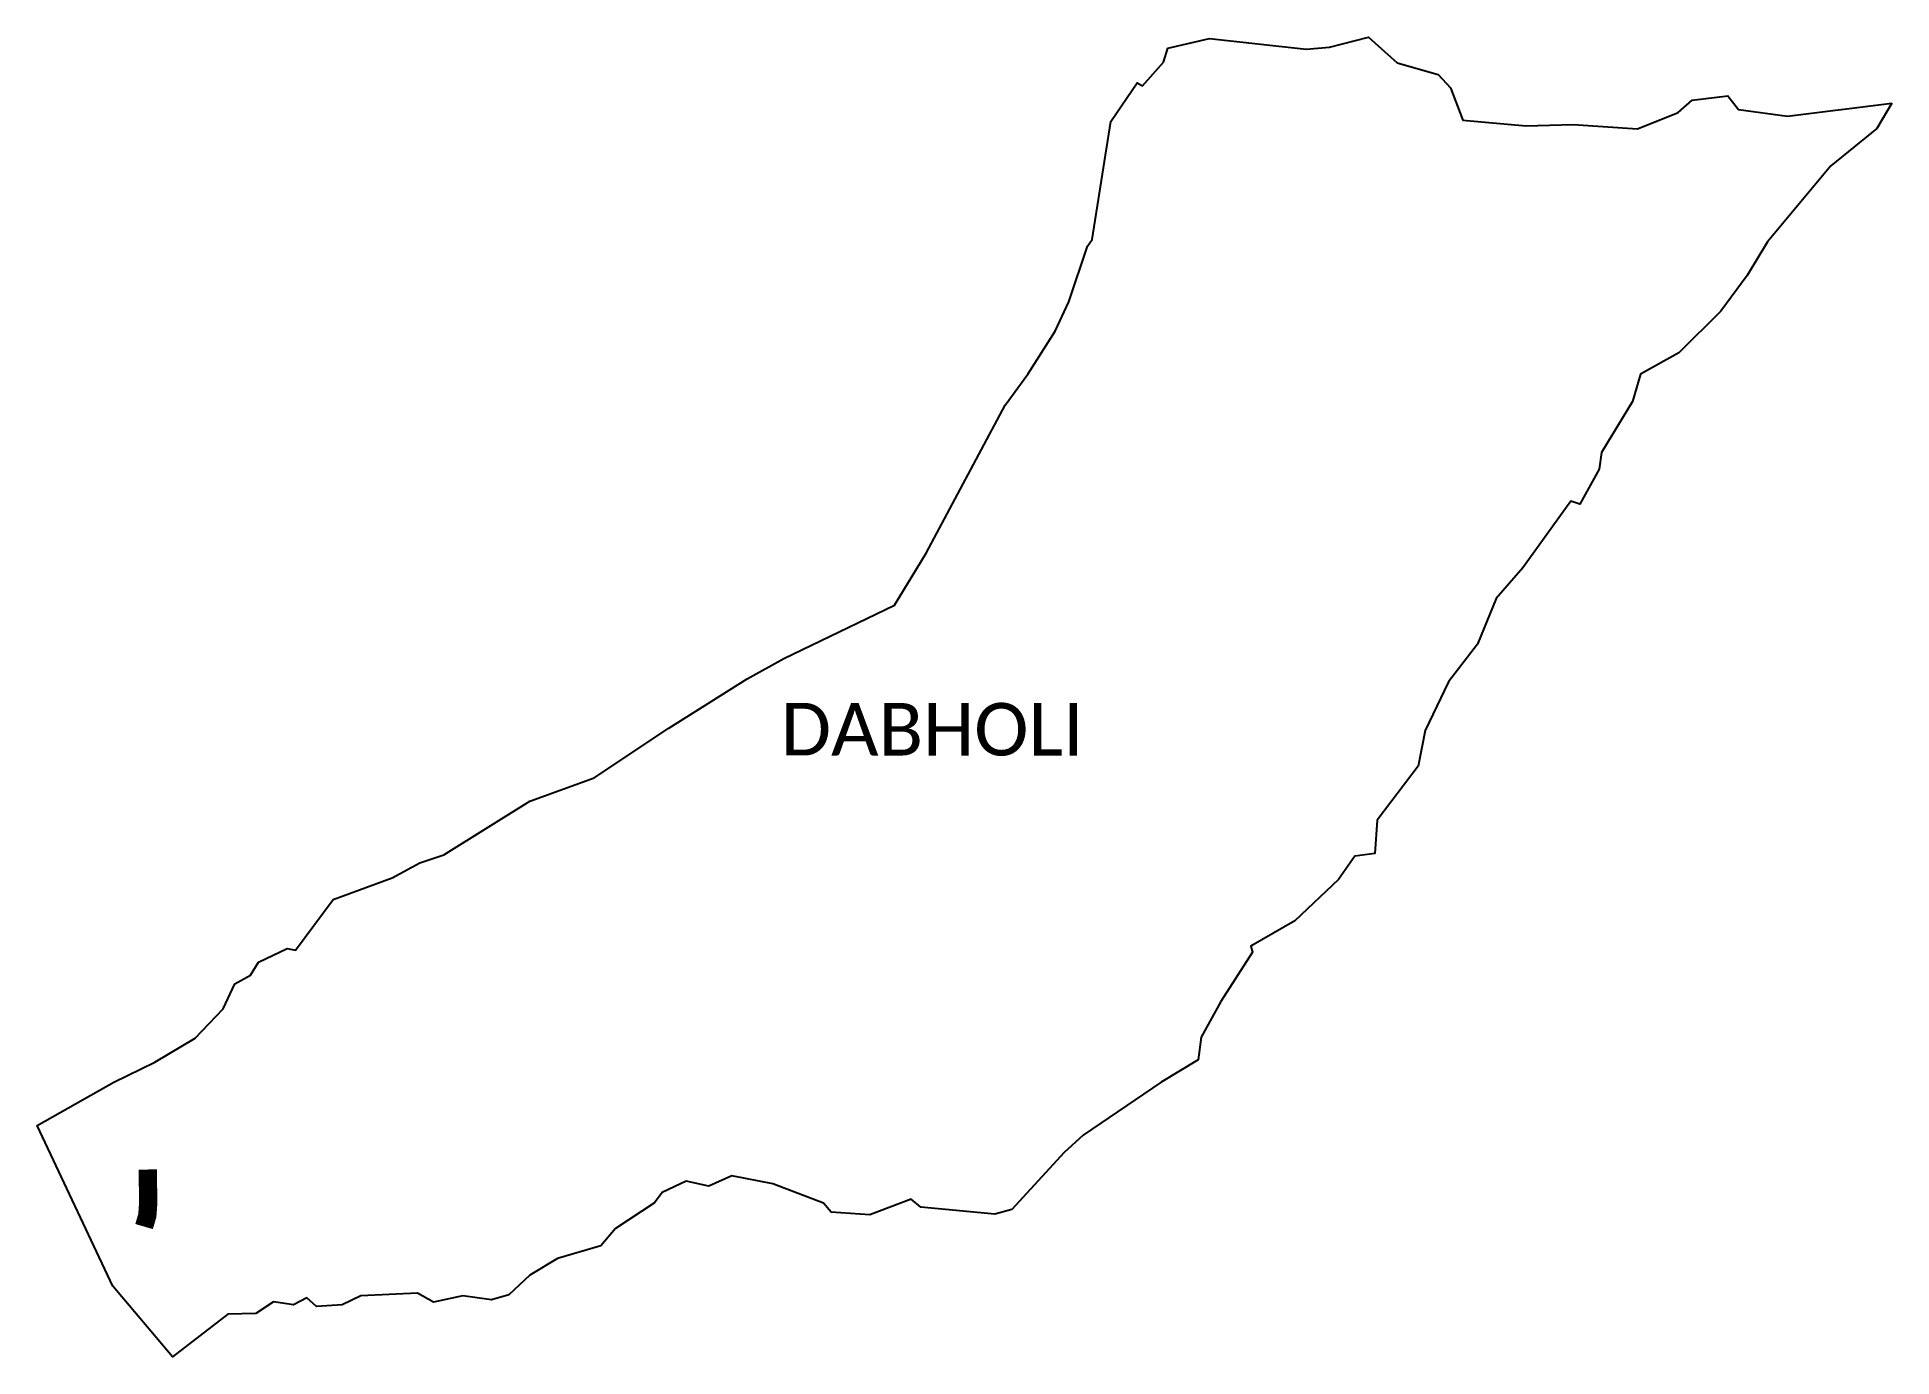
# Model space of a CAD drawing. Header units: metres. Extents: x 350918 to 355985, y 1754182 to 1757789.
import ezdxf

# ---------------------------------------------------------------- set-up
doc = ezdxf.new("R2010")
doc.units = ezdxf.units.M
doc.header["$MEASUREMENT"] = 0
for name, color, linetype in [('UNPROTECTED DUE TO CREEK', 150, 'Continuous'), ('VILLAGE BOUNDRY', 3, 'Continuous'), ('VILLAGE NAME', 250, 'Continuous')]:
    doc.layers.add(name, color=color, linetype=linetype)
doc.styles.get("Standard").update_dxf_attribs({"font": 'arial.ttf'})

msp = doc.modelspace()

# ---------------------------------------------------------------- linework, layer by layer
at = {"layer": 'UNPROTECTED DUE TO CREEK', "const_width": 50, "flags": 128}
msp.add_lwpolyline([(351220.2, 1754694.4), (351221.8, 1754603.9), (351219.2, 1754568.7), (351210.4, 1754538.5)], dxfattribs=at)
at = {"layer": 'VILLAGE BOUNDRY'}
msp.add_lwpolyline([(353995.6, 1757720), (354007.2, 1757758.8)], dxfattribs=at)
for points in [[(354007.2, 1757758.8, 0), (354121.2, 1757785.1, 0), (354384.7, 1757755.5, 0), (354449, 1757761.6, 0), (354554.9, 1757788.7, 0), (354633.8, 1757718.5, 0), (354745.3, 1757686.2, 0), (354779.4, 1757649.9, 0), (354812.8, 1757561.9, 0), (354986.3, 1757545.9, 0), (355114.1, 1757549.6, 0), (355289.7, 1757537.8, 0), (355400.8, 1757582.7, 0), (355439.4, 1757616.1, 0), (355536.9, 1757627.9, 0), (355565.6, 1757591.1, 0), (355699.5, 1757572.2, 0), (355985, 1757608.4, 0)], [(355985, 1757608.4, 0), (355943.7, 1757539.3, 0), (355818.5, 1757437.1, 0), (355645, 1757229.6, 0), (355589.3, 1757136.9, 0), (355517.9, 1757040.1, 0), (355402.8, 1756925.9, 0), (355298.3, 1756868.1, 0), (355276.7, 1756793.2, 0), (355191.7, 1756654, 0), (355185.1, 1756608.2, 0), (355132.1, 1756512.1, 0), (355107.7, 1756520.3, 0), (354977.1, 1756338.1, 0), (354903.6, 1756254.7, 0), (354852.5, 1756129.5, 0), (354774, 1756027.4, 0), (354710.1, 1755894.2, 0), (354690.8, 1755796.5, 0), (354578.4, 1755648.8, 0), (354572.7, 1755557.7, 0), (354517.4, 1755550.3, 0), (354473, 1755487.1, 0), (354353.5, 1755373.6, 0), (354234.1, 1755305.1, 0), (354238, 1755288.2, 0), (354151.9, 1755153.9, 0), (354097.9, 1755055.9, 0), (354089.8, 1754994.1, 0), (353989.2, 1754933.3, 0), (353775.6, 1754788.3, 0), (353723.6, 1754741.1, 0), (353581.3, 1754585, 0), (353534.7, 1754572.2, 0), (353332.5, 1754591.2, 0), (353305.7, 1754613.7, 0), (353192.5, 1754570.2, 0), (353087.5, 1754578, 0), (353066.2, 1754602.5, 0), (352927.7, 1754655.1, 0), (352816.4, 1754677.4, 0), (352753.5, 1754649, 0), (352691.6, 1754662.2, 0), (352626.1, 1754631.4, 0), (352604.8, 1754603.5, 0), (352498.3, 1754533.5, 0), (352457.8, 1754485.9, 0), (352339.9, 1754450.9, 0), (352264.4, 1754406.1, 0), (352206.5, 1754351.6, 0), (352159.5, 1754338.3, 0), (352081.3, 1754348.8, 0), (352001.4, 1754331.6, 0), (351957.3, 1754356.5, 0), (351802.4, 1754348.9, 0), (351751.2, 1754324.4, 0), (351681.3, 1754320.2, 0), (351654.6, 1754343.6, 0), (351618.8, 1754324.2, 0), (351563.8, 1754332.7, 0), (351515.5, 1754301.4, 0), (351439.2, 1754299.2, 0), (351288.1, 1754182.3, 0), (351125.2, 1754375.3, 0), (350918.1, 1754815, 0), (351128, 1754932.9, 0), (351239.6, 1754988.1, 0), (351349.9, 1755053.1, 0), (351426.7, 1755133.7, 0), (351458.7, 1755201.6, 0), (351501, 1755225.4, 0), (351522.6, 1755261.1, 0), (351601.3, 1755298.7, 0), (351623.6, 1755294.1, 0), (351727, 1755432.4, 0), (351888.1, 1755491.2, 0), (351963.2, 1755532.1, 0), (352029.2, 1755554.7, 0), (352264.3, 1755700.6, 0), (352440.2, 1755764.2, 0), (352643.7, 1755900.5, 0), (352857.8, 1756035.5, 0), (352958.4, 1756090.4, 0), (353260.5, 1756236.9, 0), (353347.2, 1756378.4, 0), (353562.7, 1756783, 0), (353624.4, 1756867.7, 0), (353699.4, 1756984.8, 0), (353736.7, 1757065.1, 0), (353787.4, 1757217.4, 0), (353800, 1757235.2, 0), (353851.6, 1757558, 0), (353923.2, 1757663.4, 0), (353937.6, 1757655.2, 0), (353995.6, 1757720, 0)]]:
    msp.add_polyline3d(points, dxfattribs=at)

# ---------------------------------------------------------------- texts
at = {"layer": 'VILLAGE NAME', "insert": (352949.3, 1755969.4), "char_height": 143.7, "attachment_point": 1, "rotation": 359.9793}
msp.add_mtext_dynamic_manual_height_columns('{\\fCalibri|b0|i0|c0|p34;DABHOLI}', width=1418, gutter_width=718.5, heights=[0], dxfattribs=at)

doc.saveas('drawing.dxf')
